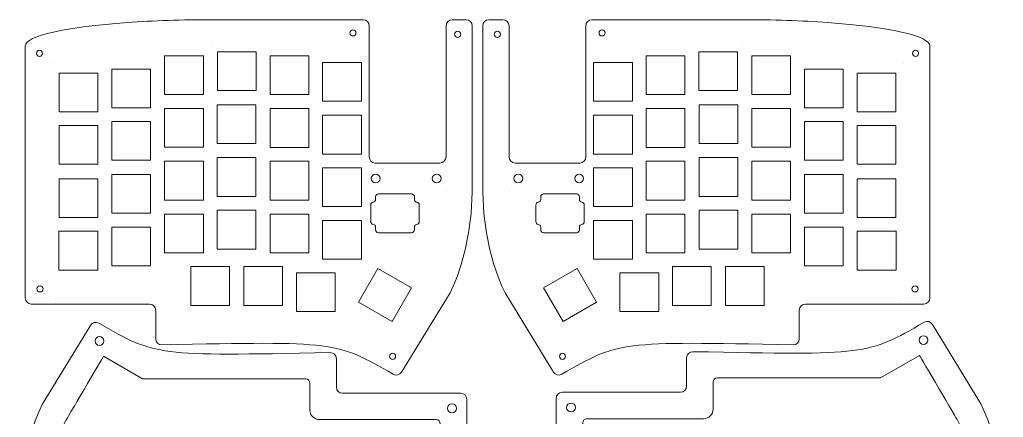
# Model space of a CAD drawing. Header units: millimetres. Extents: x 161 to 516, y 0 to 382.
# Drawn here: x 161 to 516.3, y 238 to 381.6 of the extents above; entities that cross this region are included whole.
import ezdxf

# ---------------------------------------------------------------- set-up
doc = ezdxf.new("R2010")
doc.units = ezdxf.units.MM
doc.header["$MEASUREMENT"] = 0
doc.layers.add('Middle', color=7, linetype='Continuous')
doc.layers.add('Top', color=7, linetype='Continuous')

# ---------------------------------------------------------------- blocks, each defined once
blk = doc.blocks.new('block 2')
at = {"layer": 'Top', "color": 5, "lineweight": 5}
blk.add_lwpolyline([(337.77, 319.62), (337.77, 319.62)], dxfattribs=at)
blk = doc.blocks.new('block 3')
at = {"layer": 'Top', "color": 5, "lineweight": 5}
blk.add_open_spline([(442.65, 266.35), (442.65, 265.14), (441.67, 264.15), (440.46, 264.15), (377.45, 265.43), (377.45, 265.43), (356.84, 253.52), (355.78, 252.92), (354.44, 253.28), (353.83, 254.33), (353.83, 254.33), (336.32, 282.92), (336.32, 282.92), (336.32, 282.92), (335.18, 285.33), (335.18, 285.33), (335.18, 285.33), (333.8, 288.74), (333.8, 288.74), (333.8, 288.74), (332.31, 293.12), (332.31, 293.12), (332.31, 293.12), (330.86, 298.41), (330.86, 298.41), (330.86, 298.41), (329.59, 304.56), (329.59, 304.56), (329.59, 304.56), (328.66, 311.53), (328.66, 311.53), (328.66, 311.53), (328.27, 319.27), (328.27, 319.27), (328.27, 319.27), (328.27, 379.38), (328.27, 379.38), (328.27, 380.59), (329.26, 381.58), (330.48, 381.58), (330.48, 381.58), (335.57, 381.58), (335.57, 381.58), (336.79, 381.58), (337.77, 380.59), (337.77, 379.38), (337.77, 379.38), (337.77, 332.02), (337.77, 332.02), (337.77, 330.8), (338.76, 329.82), (339.98, 329.77), (339.98, 329.77), (363.32, 329.82), (363.32, 329.82), (364.54, 329.82), (365.52, 330.81), (365.52, 332.02), (365.52, 332.02), (365.52, 379.38), (365.52, 379.38), (365.52, 380.6), (366.5, 381.58), (367.72, 381.58), (367.72, 381.58), (422.09, 381.58), (422.09, 381.58), (433.18, 381.58), (443.64, 381.21), (452.87, 380.55), (474.8, 378.97), (489.8, 375.77), (489.8, 372.08), (489.8, 372.08), (489.8, 281.08), (489.8, 281.08), (489.8, 279.86), (488.81, 278.88), (487.6, 278.88), (487.6, 278.88), (444.86, 278.88), (444.86, 278.88), (443.64, 278.88), (442.65, 277.89), (442.65, 276.68), (442.65, 276.68), (442.65, 266.35), (442.65, 266.35)], degree=3, knots=[0, 0, 0, 0, 1, 1, 1, 2, 2, 2, 3, 3, 3, 4, 4, 4, 5, 5, 5, 6, 6, 6, 7, 7, 7, 8, 8, 8, 9, 9, 9, 10, 10, 10, 11, 11, 11, 12, 12, 12, 13, 13, 13, 14, 14, 14, 15, 15, 15, 16, 16, 16, 17, 17, 17, 18, 18, 18, 19, 19, 19, 20, 20, 20, 21, 21, 21, 22, 22, 22, 23, 23, 23, 24, 24, 24, 25, 25, 25, 26, 26, 26, 27, 27, 27, 28, 28, 28, 29, 29, 29, 29], dxfattribs=at)
blk = doc.blocks.new('block 4')
at = {"layer": 'Top', "color": 5, "lineweight": 5}
blk.add_lwpolyline([(422.09, 372.08), (422.09, 372.08)], dxfattribs=at)
blk = doc.blocks.new('block 5')
at = {"layer": 'Top', "color": 5, "lineweight": 5}
blk.add_lwpolyline([(480.3, 365.73), (480.3, 365.73)], dxfattribs=at)
blk = doc.blocks.new('block 6')
at = {"layer": 'Top', "color": 5, "lineweight": 5}
blk.add_lwpolyline([(478.86, 281.04), (478.86, 281.04)], dxfattribs=at)
blk = doc.blocks.new('block 7')
at = {"layer": 'Top', "color": 5, "lineweight": 5}
blk.add_lwpolyline([(337.77, 379.03), (337.77, 379.03)], dxfattribs=at)
blk = doc.blocks.new('block 8')
at = {"layer": 'Top', "color": 5, "lineweight": 5}
blk.add_lwpolyline([(422.09, 372.08), (422.09, 372.08)], dxfattribs=at)
blk = doc.blocks.new('block 9')
at = {"layer": 'Top', "color": 5, "lineweight": 5}
blk.add_lwpolyline([(444.54, 363.76), (458.54, 363.76), (458.54, 349.76), (444.54, 349.76), (444.54, 363.76)], dxfattribs=at)
blk = doc.blocks.new('block 10')
at = {"layer": 'Top', "color": 5, "lineweight": 5}
blk.add_lwpolyline([(444.54, 306.67), (458.54, 306.67), (458.54, 292.66), (444.54, 292.66), (444.54, 306.67)], dxfattribs=at)
blk = doc.blocks.new('block 11')
at = {"layer": 'Top', "color": 5, "lineweight": 5}
blk.add_lwpolyline([(444.52, 325.66), (458.53, 325.66), (458.53, 311.66), (444.52, 311.66), (444.52, 325.66)], dxfattribs=at)
blk = doc.blocks.new('block 12')
at = {"layer": 'Top', "color": 5, "lineweight": 5}
blk.add_lwpolyline([(444.54, 344.86), (458.54, 344.86), (458.54, 330.86), (444.54, 330.86), (444.54, 344.86)], dxfattribs=at)
blk = doc.blocks.new('block 13')
at = {"layer": 'Top', "color": 5, "lineweight": 5}
blk.add_lwpolyline([(425.44, 311.36), (439.44, 311.36), (439.44, 297.36), (425.44, 297.36), (425.44, 311.36)], dxfattribs=at)
blk = doc.blocks.new('block 14')
at = {"layer": 'Top', "color": 5, "lineweight": 5}
blk.add_lwpolyline([(425.44, 330.46), (439.44, 330.46), (439.44, 316.46), (425.44, 316.46), (425.44, 330.46)], dxfattribs=at)
blk = doc.blocks.new('block 15')
at = {"layer": 'Top', "color": 5, "lineweight": 5}
blk.add_lwpolyline([(425.44, 349.56), (439.44, 349.56), (439.44, 335.56), (425.44, 335.56), (425.44, 349.56)], dxfattribs=at)
blk = doc.blocks.new('block 16')
at = {"layer": 'Top', "color": 5, "lineweight": 5}
blk.add_lwpolyline([(425.44, 368.56), (439.44, 368.56), (439.44, 354.56), (425.44, 354.56), (425.44, 368.56)], dxfattribs=at)
blk = doc.blocks.new('block 17')
at = {"layer": 'Top', "color": 5, "lineweight": 5}
blk.add_lwpolyline([(406.37, 369.95), (420.37, 369.95), (420.37, 355.95), (406.37, 355.95), (406.37, 369.95)], dxfattribs=at)
blk = doc.blocks.new('block 18')
at = {"layer": 'Top', "color": 5, "lineweight": 5}
blk.add_lwpolyline([(406.44, 350.86), (420.44, 350.86), (420.44, 336.86), (406.44, 336.86), (406.44, 350.86)], dxfattribs=at)
blk = doc.blocks.new('block 19')
at = {"layer": 'Top', "color": 5, "lineweight": 5}
blk.add_lwpolyline([(406.44, 331.77), (420.44, 331.77), (420.44, 317.76), (406.44, 317.76), (406.44, 331.77)], dxfattribs=at)
blk = doc.blocks.new('block 20')
at = {"layer": 'Top', "color": 5, "lineweight": 5}
blk.add_lwpolyline([(406.44, 312.76), (420.44, 312.76), (420.44, 298.76), (406.44, 298.76), (406.44, 312.76)], dxfattribs=at)
blk = doc.blocks.new('block 21')
at = {"layer": 'Top', "color": 5, "lineweight": 5}
blk.add_lwpolyline([(396.84, 292.41), (410.84, 292.41), (410.84, 278.41), (396.84, 278.41), (396.84, 292.41)], dxfattribs=at)
blk = doc.blocks.new('block 22')
at = {"layer": 'Top', "color": 5, "lineweight": 5}
blk.add_lwpolyline([(377.84, 290.16), (391.84, 290.16), (391.84, 276.16), (377.84, 276.16), (377.84, 290.16)], dxfattribs=at)
blk = doc.blocks.new('block 23')
at = {"layer": 'Top', "color": 5, "lineweight": 5}
blk.add_lwpolyline([(387.34, 311.36), (401.34, 311.36), (401.34, 297.36), (387.34, 297.36), (387.34, 311.36)], dxfattribs=at)
blk = doc.blocks.new('block 24')
at = {"layer": 'Top', "color": 5, "lineweight": 5}
blk.add_lwpolyline([(387.34, 330.46), (401.34, 330.46), (401.34, 316.46), (387.34, 316.46), (387.34, 330.46)], dxfattribs=at)
blk = doc.blocks.new('block 25')
at = {"layer": 'Top', "color": 5, "lineweight": 5}
blk.add_lwpolyline([(387.34, 349.46), (401.34, 349.46), (401.34, 335.46), (387.34, 335.46), (387.34, 349.46)], dxfattribs=at)
blk = doc.blocks.new('block 26')
at = {"layer": 'Top', "color": 5, "lineweight": 5}
blk.add_lwpolyline([(387.34, 368.56), (401.34, 368.56), (401.34, 354.56), (387.34, 354.56), (387.34, 368.56)], dxfattribs=at)
blk = doc.blocks.new('block 27')
at = {"layer": 'Top', "color": 5, "lineweight": 5}
blk.add_lwpolyline([(368.34, 366.16), (382.34, 366.16), (382.34, 352.16), (368.34, 352.16), (368.34, 366.16)], dxfattribs=at)
blk = doc.blocks.new('block 28')
at = {"layer": 'Top', "color": 5, "lineweight": 5}
blk.add_lwpolyline([(368.34, 347.06), (382.34, 347.06), (382.34, 333.06), (368.34, 333.06), (368.34, 347.06)], dxfattribs=at)
blk = doc.blocks.new('block 29')
at = {"layer": 'Top', "color": 5, "lineweight": 5}
blk.add_lwpolyline([(368.34, 328.06), (382.34, 328.06), (382.34, 314.06), (368.34, 314.06), (368.34, 328.06)], dxfattribs=at)
blk = doc.blocks.new('block 30')
at = {"layer": 'Top', "color": 5, "lineweight": 5}
blk.add_lwpolyline([(368.34, 309.06), (382.34, 309.06), (382.34, 295.06), (368.34, 295.06), (368.34, 309.06)], dxfattribs=at)
blk = doc.blocks.new('block 31')
at = {"layer": 'Top', "color": 5, "lineweight": 5}
blk.add_lwpolyline([(350.28, 284.73), (362.4, 291.73), (369.4, 279.6), (357.28, 272.6), (350.28, 284.73)], dxfattribs=at)
blk = doc.blocks.new('block 32')
at = {"layer": 'Top', "color": 5, "lineweight": 5}
blk.add_lwpolyline([(415.94, 292.41), (429.94, 292.41)], dxfattribs=at)
blk = doc.blocks.new('block 33')
at = {"layer": 'Top', "color": 5, "lineweight": 5}
blk.add_lwpolyline([(429.94, 292.41), (429.94, 278.41)], dxfattribs=at)
blk = doc.blocks.new('block 34')
at = {"layer": 'Top', "color": 5, "lineweight": 5}
blk.add_lwpolyline([(429.94, 278.41), (415.94, 278.41)], dxfattribs=at)
blk = doc.blocks.new('block 35')
at = {"layer": 'Top', "color": 5, "lineweight": 5}
blk.add_lwpolyline([(415.94, 282.84), (415.94, 292.42)], dxfattribs=at)
blk = doc.blocks.new('block 36')
at = {"layer": 'Top', "color": 5, "lineweight": 5}
blk.add_lwpolyline([(415.94, 278.41), (415.94, 282.84)], dxfattribs=at)
blk = doc.blocks.new('block 37')
at = {"layer": 'Top', "color": 5, "lineweight": 5}
blk.add_lwpolyline([(463.54, 362.26), (477.54, 362.26)], dxfattribs=at)
blk = doc.blocks.new('block 38')
at = {"layer": 'Top', "color": 5, "lineweight": 5}
blk.add_lwpolyline([(477.54, 362.26), (477.54, 348.26)], dxfattribs=at)
blk = doc.blocks.new('block 39')
at = {"layer": 'Top', "color": 5, "lineweight": 5}
blk.add_lwpolyline([(477.54, 348.26), (463.54, 348.26)], dxfattribs=at)
blk = doc.blocks.new('block 40')
at = {"layer": 'Top', "color": 5, "lineweight": 5}
blk.add_lwpolyline([(463.54, 348.26), (463.54, 362.26)], dxfattribs=at)
blk = doc.blocks.new('block 41')
at = {"layer": 'Top', "color": 5, "lineweight": 5}
blk.add_lwpolyline([(463.54, 343.36), (477.54, 343.36)], dxfattribs=at)
blk = doc.blocks.new('block 42')
at = {"layer": 'Top', "color": 5, "lineweight": 5}
blk.add_lwpolyline([(477.54, 343.36), (477.54, 329.37)], dxfattribs=at)
blk = doc.blocks.new('block 43')
at = {"layer": 'Top', "color": 5, "lineweight": 5}
blk.add_lwpolyline([(477.54, 329.37), (463.54, 329.37)], dxfattribs=at)
blk = doc.blocks.new('block 44')
at = {"layer": 'Top', "color": 5, "lineweight": 5}
blk.add_lwpolyline([(463.54, 329.37), (463.54, 343.36)], dxfattribs=at)
blk = doc.blocks.new('block 45')
at = {"layer": 'Top', "color": 5, "lineweight": 5}
blk.add_lwpolyline([(463.59, 305.16), (477.59, 305.16), (477.59, 291.16), (463.59, 291.16), (463.59, 305.16)], dxfattribs=at)
blk = doc.blocks.new('block 46')
at = {"layer": 'Top', "color": 5, "lineweight": 5}
blk.add_lwpolyline([(463.54, 324.16), (477.54, 324.16), (477.54, 310.16), (463.54, 310.16), (463.54, 324.16)], dxfattribs=at)
blk = doc.blocks.new('block 47')
at = {"layer": 'Top', "color": 5, "lineweight": 5}
blk.add_open_spline([(334.65, 376.29), (334.65, 375.69), (334.15, 375.19), (333.55, 375.19), (332.94, 375.19), (332.45, 375.68), (332.45, 376.29), (332.45, 376.89), (332.94, 377.39), (333.55, 377.39), (334.15, 377.39), (334.65, 376.89), (334.65, 376.29)], degree=3, knots=[0, 0, 0, 0, 1, 1, 1, 2, 2, 2, 3, 3, 3, 4, 4, 4, 4], dxfattribs=at)
blk = doc.blocks.new('block 48')
at = {"layer": 'Top', "color": 5, "lineweight": 5}
blk.add_open_spline([(370.63, 377.59), (371.06, 378.02), (371.76, 378.02), (372.19, 377.59), (372.62, 377.16), (372.62, 376.46), (372.19, 376.03), (371.76, 375.61), (371.06, 375.61), (370.63, 376.03), (370.2, 376.46), (370.2, 377.16), (370.63, 377.59)], degree=3, knots=[0, 0, 0, 0, 1, 1, 1, 2, 2, 2, 3, 3, 3, 4, 4, 4, 4], dxfattribs=at)
blk = doc.blocks.new('block 49')
at = {"layer": 'Top', "color": 5, "lineweight": 5}
blk.add_open_spline([(484.63, 368.32), (484.03, 368.32), (483.53, 368.81), (483.53, 369.42), (483.53, 370.02), (484.02, 370.52), (484.63, 370.52), (485.23, 370.52), (485.73, 370.03), (485.73, 369.42), (485.73, 368.81), (485.23, 368.32), (484.63, 368.32)], degree=3, knots=[0, 0, 0, 0, 1, 1, 1, 2, 2, 2, 3, 3, 3, 4, 4, 4, 4], dxfattribs=at)
blk = doc.blocks.new('block 50')
at = {"layer": 'Top', "color": 5, "lineweight": 5}
blk.add_open_spline([(357.09, 261.11), (357.7, 261.11), (358.19, 260.62), (358.19, 260.01), (358.19, 259.41), (357.7, 258.91), (357.09, 258.91), (356.49, 258.91), (355.99, 259.41), (355.99, 260.01), (355.99, 260.62), (356.49, 261.11), (357.09, 261.11)], degree=3, knots=[0, 0, 0, 0, 1, 1, 1, 2, 2, 2, 3, 3, 3, 4, 4, 4, 4], dxfattribs=at)
blk = doc.blocks.new('block 51')
at = {"layer": 'Top', "color": 5, "lineweight": 5}
blk.add_open_spline([(485.55, 284.36), (485.55, 283.75), (485.05, 283.26), (484.45, 283.26), (483.84, 283.26), (483.35, 283.75), (483.35, 284.36), (483.35, 284.96), (483.84, 285.46), (484.45, 285.46), (485.05, 285.46), (485.55, 284.96), (485.55, 284.36)], degree=3, knots=[0, 0, 0, 0, 1, 1, 1, 2, 2, 2, 3, 3, 3, 4, 4, 4, 4], dxfattribs=at)
blk = doc.blocks.new('block 52')
at = {"layer": 'Top', "color": 5, "lineweight": 5}
blk.add_lwpolyline([(315.01, 319.62), (315.01, 319.62)], dxfattribs=at)
blk = doc.blocks.new('block 53')
at = {"layer": 'Top', "color": 5, "lineweight": 5}
blk.add_open_spline([(210.13, 266.35), (210.13, 265.14), (211.11, 264.15), (212.32, 264.15), (275.33, 265.43), (275.33, 265.43), (295.94, 253.52), (297, 252.92), (298.34, 253.28), (298.95, 254.33), (298.95, 254.33), (316.46, 282.92), (316.46, 282.92), (316.46, 282.92), (317.6, 285.33), (317.6, 285.33), (317.6, 285.33), (318.98, 288.74), (318.98, 288.74), (318.98, 288.74), (320.48, 293.12), (320.48, 293.12), (320.48, 293.12), (321.93, 298.41), (321.93, 298.41), (321.93, 298.41), (323.19, 304.56), (323.19, 304.56), (323.19, 304.56), (324.12, 311.53), (324.12, 311.53), (324.12, 311.53), (324.51, 319.27), (324.51, 319.27), (324.51, 319.27), (324.51, 379.38), (324.51, 379.38), (324.51, 380.59), (323.52, 381.58), (322.31, 381.58), (322.31, 381.58), (317.21, 381.58), (317.21, 381.58), (315.99, 381.58), (315.01, 380.59), (315.01, 379.38), (315.01, 379.38), (315.01, 332.02), (315.01, 332.02), (315.01, 330.8), (314.02, 329.82), (312.8, 329.77), (312.8, 329.77), (289.46, 329.82), (289.46, 329.82), (288.25, 329.82), (287.26, 330.81), (287.26, 332.02), (287.26, 332.02), (287.26, 379.38), (287.26, 379.38), (287.26, 380.6), (286.28, 381.58), (285.06, 381.58), (285.06, 381.58), (230.69, 381.58), (230.69, 381.58), (219.61, 381.58), (209.15, 381.21), (199.91, 380.55), (177.99, 378.97), (162.99, 375.77), (162.99, 372.08), (162.99, 372.08), (162.99, 281.08), (162.99, 281.08), (162.99, 279.86), (163.97, 278.88), (165.19, 278.88), (165.19, 278.88), (207.93, 278.88), (207.93, 278.88), (209.14, 278.88), (210.13, 277.89), (210.13, 276.68), (210.13, 276.68), (210.13, 266.35), (210.13, 266.35)], degree=3, knots=[0, 0, 0, 0, 1, 1, 1, 2, 2, 2, 3, 3, 3, 4, 4, 4, 5, 5, 5, 6, 6, 6, 7, 7, 7, 8, 8, 8, 9, 9, 9, 10, 10, 10, 11, 11, 11, 12, 12, 12, 13, 13, 13, 14, 14, 14, 15, 15, 15, 16, 16, 16, 17, 17, 17, 18, 18, 18, 19, 19, 19, 20, 20, 20, 21, 21, 21, 22, 22, 22, 23, 23, 23, 24, 24, 24, 25, 25, 25, 26, 26, 26, 27, 27, 27, 28, 28, 28, 29, 29, 29, 29], dxfattribs=at)
blk = doc.blocks.new('block 54')
at = {"layer": 'Top', "color": 5, "lineweight": 5}
blk.add_lwpolyline([(230.69, 372.08), (230.69, 372.08)], dxfattribs=at)
blk = doc.blocks.new('block 55')
at = {"layer": 'Top', "color": 5, "lineweight": 5}
blk.add_lwpolyline([(172.49, 365.73), (172.49, 365.73)], dxfattribs=at)
blk = doc.blocks.new('block 56')
at = {"layer": 'Top', "color": 5, "lineweight": 5}
blk.add_lwpolyline([(173.92, 281.04), (173.92, 281.04)], dxfattribs=at)
blk = doc.blocks.new('block 57')
at = {"layer": 'Top', "color": 5, "lineweight": 5}
blk.add_lwpolyline([(315.01, 379.03), (315.01, 379.03)], dxfattribs=at)
blk = doc.blocks.new('block 58')
at = {"layer": 'Top', "color": 5, "lineweight": 5}
blk.add_lwpolyline([(230.69, 372.08), (230.69, 372.08)], dxfattribs=at)
blk = doc.blocks.new('block 59')
at = {"layer": 'Top', "color": 5, "lineweight": 5}
blk.add_lwpolyline([(208.24, 363.76), (194.24, 363.76), (194.24, 349.76), (208.24, 349.76), (208.24, 363.76)], dxfattribs=at)
blk = doc.blocks.new('block 60')
at = {"layer": 'Top', "color": 5, "lineweight": 5}
blk.add_lwpolyline([(208.24, 306.67), (194.24, 306.67), (194.24, 292.66), (208.24, 292.66), (208.24, 306.67)], dxfattribs=at)
blk = doc.blocks.new('block 61')
at = {"layer": 'Top', "color": 5, "lineweight": 5}
blk.add_lwpolyline([(208.26, 325.66), (194.26, 325.66), (194.26, 311.66), (208.26, 311.66), (208.26, 325.66)], dxfattribs=at)
blk = doc.blocks.new('block 62')
at = {"layer": 'Top', "color": 5, "lineweight": 5}
blk.add_lwpolyline([(208.24, 344.86), (194.24, 344.86), (194.24, 330.86), (208.24, 330.86), (208.24, 344.86)], dxfattribs=at)
blk = doc.blocks.new('block 63')
at = {"layer": 'Top', "color": 5, "lineweight": 5}
blk.add_lwpolyline([(227.35, 311.36), (213.34, 311.36), (213.34, 297.36), (227.35, 297.36), (227.35, 311.36)], dxfattribs=at)
blk = doc.blocks.new('block 64')
at = {"layer": 'Top', "color": 5, "lineweight": 5}
blk.add_lwpolyline([(227.34, 330.46), (213.34, 330.46), (213.34, 316.46), (227.34, 316.46), (227.34, 330.46)], dxfattribs=at)
blk = doc.blocks.new('block 65')
at = {"layer": 'Top', "color": 5, "lineweight": 5}
blk.add_lwpolyline([(227.35, 349.56), (213.34, 349.56), (213.34, 335.56), (227.35, 335.56), (227.35, 349.56)], dxfattribs=at)
blk = doc.blocks.new('block 66')
at = {"layer": 'Top', "color": 5, "lineweight": 5}
blk.add_lwpolyline([(227.34, 368.56), (213.34, 368.56), (213.34, 354.56), (227.34, 354.56), (227.34, 368.56)], dxfattribs=at)
blk = doc.blocks.new('block 67')
at = {"layer": 'Top', "color": 5, "lineweight": 5}
blk.add_lwpolyline([(246.41, 369.95), (232.41, 369.95), (232.41, 355.95), (246.41, 355.95), (246.41, 369.95)], dxfattribs=at)
blk = doc.blocks.new('block 68')
at = {"layer": 'Top', "color": 5, "lineweight": 5}
blk.add_lwpolyline([(246.34, 350.86), (232.34, 350.86), (232.34, 336.86), (246.34, 336.86), (246.34, 350.86)], dxfattribs=at)
blk = doc.blocks.new('block 69')
at = {"layer": 'Top', "color": 5, "lineweight": 5}
blk.add_lwpolyline([(246.34, 331.77), (232.34, 331.77), (232.34, 317.76), (246.34, 317.76), (246.34, 331.77)], dxfattribs=at)
blk = doc.blocks.new('block 70')
at = {"layer": 'Top', "color": 5, "lineweight": 5}
blk.add_lwpolyline([(246.34, 312.76), (232.34, 312.76), (232.34, 298.76), (246.34, 298.76), (246.34, 312.76)], dxfattribs=at)
blk = doc.blocks.new('block 71')
at = {"layer": 'Top', "color": 5, "lineweight": 5}
blk.add_lwpolyline([(255.95, 292.41), (241.94, 292.41), (241.94, 278.41), (255.95, 278.41), (255.95, 292.41)], dxfattribs=at)
blk = doc.blocks.new('block 72')
at = {"layer": 'Top', "color": 5, "lineweight": 5}
blk.add_lwpolyline([(274.95, 290.16), (260.94, 290.16), (260.94, 276.16), (274.95, 276.16), (274.95, 290.16)], dxfattribs=at)
blk = doc.blocks.new('block 73')
at = {"layer": 'Top', "color": 5, "lineweight": 5}
blk.add_lwpolyline([(265.44, 311.36), (251.44, 311.36), (251.44, 297.36), (265.44, 297.36), (265.44, 311.36)], dxfattribs=at)
blk = doc.blocks.new('block 74')
at = {"layer": 'Top', "color": 5, "lineweight": 5}
blk.add_lwpolyline([(265.44, 330.46), (251.44, 330.46), (251.44, 316.46), (265.44, 316.46), (265.44, 330.46)], dxfattribs=at)
blk = doc.blocks.new('block 75')
at = {"layer": 'Top', "color": 5, "lineweight": 5}
blk.add_lwpolyline([(265.45, 349.46), (251.44, 349.46), (251.44, 335.46), (265.45, 335.46), (265.45, 349.46)], dxfattribs=at)
blk = doc.blocks.new('block 76')
at = {"layer": 'Top', "color": 5, "lineweight": 5}
blk.add_lwpolyline([(265.45, 368.56), (251.44, 368.56), (251.44, 354.56), (265.45, 354.56), (265.45, 368.56)], dxfattribs=at)
blk = doc.blocks.new('block 77')
at = {"layer": 'Top', "color": 5, "lineweight": 5}
blk.add_lwpolyline([(284.44, 366.16), (270.44, 366.16), (270.44, 352.16), (284.44, 352.16), (284.44, 366.16)], dxfattribs=at)
blk = doc.blocks.new('block 78')
at = {"layer": 'Top', "color": 5, "lineweight": 5}
blk.add_lwpolyline([(284.44, 347.06), (270.44, 347.06), (270.44, 333.06), (284.44, 333.06), (284.44, 347.06)], dxfattribs=at)
blk = doc.blocks.new('block 79')
at = {"layer": 'Top', "color": 5, "lineweight": 5}
blk.add_lwpolyline([(284.44, 328.06), (270.44, 328.06), (270.44, 314.06), (284.44, 314.06), (284.44, 328.06)], dxfattribs=at)
blk = doc.blocks.new('block 80')
at = {"layer": 'Top', "color": 5, "lineweight": 5}
blk.add_lwpolyline([(284.44, 309.06), (270.44, 309.06), (270.44, 295.06), (284.44, 295.06), (284.44, 309.06)], dxfattribs=at)
blk = doc.blocks.new('block 81')
at = {"layer": 'Top', "color": 5, "lineweight": 5}
blk.add_lwpolyline([(302.51, 284.73), (290.38, 291.73), (283.38, 279.6), (295.51, 272.6), (302.51, 284.73)], dxfattribs=at)
blk = doc.blocks.new('block 82')
at = {"layer": 'Top', "color": 5, "lineweight": 5}
blk.add_lwpolyline([(236.84, 292.41), (222.84, 292.41)], dxfattribs=at)
blk = doc.blocks.new('block 83')
at = {"layer": 'Top', "color": 5, "lineweight": 5}
blk.add_lwpolyline([(222.84, 292.41), (222.84, 278.41)], dxfattribs=at)
blk = doc.blocks.new('block 84')
at = {"layer": 'Top', "color": 5, "lineweight": 5}
blk.add_lwpolyline([(222.84, 278.41), (236.84, 278.41)], dxfattribs=at)
blk = doc.blocks.new('block 85')
at = {"layer": 'Top', "color": 5, "lineweight": 5}
blk.add_lwpolyline([(236.84, 282.84), (236.84, 292.42)], dxfattribs=at)
blk = doc.blocks.new('block 86')
at = {"layer": 'Top', "color": 5, "lineweight": 5}
blk.add_lwpolyline([(236.84, 278.41), (236.84, 282.84)], dxfattribs=at)
blk = doc.blocks.new('block 87')
at = {"layer": 'Top', "color": 5, "lineweight": 5}
blk.add_lwpolyline([(189.25, 362.26), (175.24, 362.26)], dxfattribs=at)
blk = doc.blocks.new('block 88')
at = {"layer": 'Top', "color": 5, "lineweight": 5}
blk.add_lwpolyline([(175.24, 362.26), (175.24, 348.26)], dxfattribs=at)
blk = doc.blocks.new('block 89')
at = {"layer": 'Top', "color": 5, "lineweight": 5}
blk.add_lwpolyline([(175.24, 348.26), (189.25, 348.26)], dxfattribs=at)
blk = doc.blocks.new('block 90')
at = {"layer": 'Top', "color": 5, "lineweight": 5}
blk.add_lwpolyline([(189.25, 348.26), (189.25, 362.26)], dxfattribs=at)
blk = doc.blocks.new('block 91')
at = {"layer": 'Top', "color": 5, "lineweight": 5}
blk.add_lwpolyline([(189.25, 343.36), (175.24, 343.36)], dxfattribs=at)
blk = doc.blocks.new('block 92')
at = {"layer": 'Top', "color": 5, "lineweight": 5}
blk.add_lwpolyline([(175.24, 343.36), (175.24, 329.37)], dxfattribs=at)
blk = doc.blocks.new('block 93')
at = {"layer": 'Top', "color": 5, "lineweight": 5}
blk.add_lwpolyline([(175.24, 329.37), (189.25, 329.37)], dxfattribs=at)
blk = doc.blocks.new('block 94')
at = {"layer": 'Top', "color": 5, "lineweight": 5}
blk.add_lwpolyline([(189.25, 329.37), (189.25, 343.36)], dxfattribs=at)
blk = doc.blocks.new('block 95')
at = {"layer": 'Top', "color": 5, "lineweight": 5}
blk.add_lwpolyline([(189.19, 305.16), (175.19, 305.16), (175.19, 291.16), (189.19, 291.16), (189.19, 305.16)], dxfattribs=at)
blk = doc.blocks.new('block 96')
at = {"layer": 'Top', "color": 5, "lineweight": 5}
blk.add_lwpolyline([(189.24, 324.16), (175.24, 324.16), (175.24, 310.16), (189.24, 310.16), (189.24, 324.16)], dxfattribs=at)
blk = doc.blocks.new('block 97')
at = {"layer": 'Top', "color": 5, "lineweight": 5}
blk.add_open_spline([(318.13, 376.29), (318.13, 375.69), (318.63, 375.19), (319.23, 375.19), (319.84, 375.19), (320.33, 375.68), (320.33, 376.29), (320.33, 376.89), (319.84, 377.39), (319.23, 377.39), (318.63, 377.39), (318.13, 376.89), (318.13, 376.29)], degree=3, knots=[0, 0, 0, 0, 1, 1, 1, 2, 2, 2, 3, 3, 3, 4, 4, 4, 4], dxfattribs=at)
blk = doc.blocks.new('block 98')
at = {"layer": 'Top', "color": 5, "lineweight": 5}
blk.add_open_spline([(282.15, 377.59), (281.72, 378.02), (281.02, 378.02), (280.59, 377.59), (280.16, 377.16), (280.16, 376.46), (280.59, 376.03), (281.02, 375.61), (281.72, 375.61), (282.15, 376.03), (282.58, 376.46), (282.58, 377.16), (282.15, 377.59)], degree=3, knots=[0, 0, 0, 0, 1, 1, 1, 2, 2, 2, 3, 3, 3, 4, 4, 4, 4], dxfattribs=at)
blk = doc.blocks.new('block 99')
at = {"layer": 'Top', "color": 5, "lineweight": 5}
blk.add_open_spline([(168.15, 368.32), (168.76, 368.32), (169.25, 368.81), (169.25, 369.42), (169.25, 370.02), (168.76, 370.52), (168.15, 370.52), (167.55, 370.52), (167.05, 370.03), (167.05, 369.42), (167.06, 368.81), (167.55, 368.32), (168.15, 368.32)], degree=3, knots=[0, 0, 0, 0, 1, 1, 1, 2, 2, 2, 3, 3, 3, 4, 4, 4, 4], dxfattribs=at)
blk = doc.blocks.new('block 100')
at = {"layer": 'Top', "color": 5, "lineweight": 5}
blk.add_open_spline([(295.69, 261.11), (295.09, 261.11), (294.59, 260.62), (294.59, 260.01), (294.59, 259.41), (295.08, 258.91), (295.69, 258.91), (296.29, 258.91), (296.79, 259.41), (296.79, 260.01), (296.79, 260.62), (296.29, 261.11), (295.69, 261.11)], degree=3, knots=[0, 0, 0, 0, 1, 1, 1, 2, 2, 2, 3, 3, 3, 4, 4, 4, 4], dxfattribs=at)
blk = doc.blocks.new('block 101')
at = {"layer": 'Top', "color": 5, "lineweight": 5}
blk.add_open_spline([(167.24, 284.36), (167.24, 283.75), (167.73, 283.26), (168.34, 283.26), (168.94, 283.26), (169.44, 283.75), (169.44, 284.36), (169.44, 284.96), (168.94, 285.46), (168.34, 285.46), (167.73, 285.46), (167.24, 284.96), (167.24, 284.36)], degree=3, knots=[0, 0, 0, 0, 1, 1, 1, 2, 2, 2, 3, 3, 3, 4, 4, 4, 4], dxfattribs=at)
blk = doc.blocks.new('block 103')
at = {"layer": 'Top', "color": 5, "lineweight": 5}
blk.add_open_spline([(310.06, 324.23), (310.06, 323.36), (310.78, 322.63), (311.66, 322.63), (312.54, 322.63), (313.26, 323.35), (313.26, 324.23), (313.26, 325.11), (312.54, 325.83), (311.66, 325.83), (310.78, 325.83), (310.06, 325.12), (310.06, 324.23)], degree=3, knots=[0, 0, 0, 0, 1, 1, 1, 2, 2, 2, 3, 3, 3, 4, 4, 4, 4], dxfattribs=at)
blk = doc.blocks.new('block 104')
at = {"layer": 'Top', "color": 5, "lineweight": 5}
blk.add_open_spline([(287.99, 324.23), (287.99, 323.36), (288.71, 322.63), (289.59, 322.63), (290.47, 322.63), (291.19, 323.35), (291.19, 324.23), (291.19, 325.11), (290.47, 325.83), (289.59, 325.83), (288.71, 325.83), (287.99, 325.12), (287.99, 324.23)], degree=3, knots=[0, 0, 0, 0, 1, 1, 1, 2, 2, 2, 3, 3, 3, 4, 4, 4, 4], dxfattribs=at)
blk = doc.blocks.new('block 105')
at = {"layer": 'Top', "color": 5, "lineweight": 5}
blk.add_open_spline([(339.52, 324.23), (339.52, 323.36), (340.24, 322.63), (341.12, 322.63), (342, 322.63), (342.72, 323.35), (342.72, 324.23), (342.72, 325.11), (342, 325.83), (341.12, 325.83), (340.24, 325.83), (339.52, 325.12), (339.52, 324.23)], degree=3, knots=[0, 0, 0, 0, 1, 1, 1, 2, 2, 2, 3, 3, 3, 4, 4, 4, 4], dxfattribs=at)
blk = doc.blocks.new('block 106')
at = {"layer": 'Top', "color": 5, "lineweight": 5}
blk.add_open_spline([(361.52, 324.23), (361.52, 323.36), (362.24, 322.63), (363.12, 322.63), (363.99, 322.63), (364.72, 323.35), (364.72, 324.23), (364.72, 325.11), (364, 325.83), (363.12, 325.83), (362.24, 325.83), (361.52, 325.12), (361.52, 324.23)], degree=3, knots=[0, 0, 0, 0, 1, 1, 1, 2, 2, 2, 3, 3, 3, 4, 4, 4, 4], dxfattribs=at)
blk = doc.blocks.new('block 110')
at = {"layer": 'Top', "color": 5, "lineweight": 5}
blk.add_open_spline([(358.57, 241.55), (358.57, 240.67), (359.29, 239.95), (360.17, 239.95), (361.05, 239.95), (361.77, 240.67), (361.77, 241.55), (361.77, 242.43), (361.05, 243.15), (360.17, 243.15), (359.29, 243.15), (358.57, 242.43), (358.57, 241.55)], degree=3, knots=[0, 0, 0, 0, 1, 1, 1, 2, 2, 2, 3, 3, 3, 4, 4, 4, 4], dxfattribs=at)
blk = doc.blocks.new('block 116')
at = {"layer": 'Middle', "color": 5, "lineweight": 5}
blk.add_lwpolyline([(193.32, 260.09), (193.32, 260.09)], dxfattribs=at)
blk = doc.blocks.new('block 121')
at = {"layer": 'Middle', "color": 5, "lineweight": 5}
blk.add_open_spline([(354.81, 174.73), (354.81, 174.73), (354.81, 244.83), (354.81, 244.83), (354.81, 246.06), (355.8, 247.02), (357, 247.02), (357, 247.02), (399.76, 247.02), (399.76, 247.02), (400.99, 247.02), (401.94, 248.01), (401.94, 249.2), (401.94, 249.2), (401.94, 259.51), (401.94, 259.51), (401.94, 260.74), (402.93, 261.69), (404.13, 261.69), (467.14, 260.42), (467.14, 260.42), (487.74, 272.31), (488.8, 272.91), (490.14, 272.56), (490.74, 271.5), (490.74, 271.5), (508.23, 242.89), (508.23, 242.89), (508.23, 242.89), (509.36, 240.49), (509.36, 240.49), (509.36, 240.49), (510.74, 237.07), (510.74, 237.07), (510.74, 237.07), (512.22, 232.69), (512.22, 232.69), (512.22, 232.69), (513.67, 227.4), (513.67, 227.4), (513.67, 227.4), (514.94, 221.26), (514.94, 221.26), (514.94, 221.26), (515.85, 214.31), (515.85, 214.31), (515.85, 214.31), (516.35, 206.62), (516.35, 206.62), (516.35, 206.62), (516.35, 146.51), (516.35, 146.51), (516.35, 145.31), (515.36, 144.32), (514.16, 144.32), (514.16, 144.32), (509.08, 144.32), (509.08, 144.32), (507.85, 144.32), (506.89, 145.31), (506.89, 146.51), (506.89, 146.51), (507, 201.86), (507, 201.86), (507, 201.86), (506.89, 205.32), (506.89, 205.32), (506.89, 205.32), (506.58, 211.81), (506.58, 211.81), (506.58, 211.81), (505.84, 217.67), (505.84, 217.67), (505.84, 217.67), (504.81, 222.82), (504.81, 222.82), (504.81, 222.82), (503.65, 227.26), (503.65, 227.26), (503.65, 227.26), (502.45, 230.93), (502.45, 230.93), (502.45, 230.93), (501.32, 233.79), (501.32, 233.79), (501.32, 233.79), (500.4, 235.8), (500.4, 235.8), (500.4, 235.8), (499.8, 236.93), (499.8, 236.93), (499.8, 236.93), (486.47, 259.61), (486.04, 260.35), (486.04, 260.35), (471.93, 252.2), (471.93, 252.2), (471.93, 252.2), (412.98, 252.2), (412.98, 252.2), (412.14, 252.2), (411.5, 251.53), (411.5, 250.72), (411.5, 250.72), (411.5, 240.98), (411.5, 240.98), (411.5, 239.04), (409.95, 237.49), (408.01, 237.49), (408.01, 237.49), (365.89, 237.49), (365.89, 237.49), (365.04, 237.49), (364.41, 236.82), (364.41, 236.01), (364.41, 236.01), (364.41, 160.16), (364.41, 160.16), (364.41, 156.64), (390.44, 153.81), (422.62, 153.81), (422.62, 153.81), (479.09, 153.81), (479.09, 153.81), (479.09, 153.81), (479.09, 146.51), (479.09, 146.51), (479.09, 145.28), (478.11, 144.32), (476.91, 144.32), (476.91, 144.32), (422.54, 144.32), (422.54, 144.32), (411.47, 144.32), (400.99, 144.71), (391.78, 145.35), (369.84, 146.93), (354.85, 150.11), (354.85, 153.81), (354.81, 153.81), (354.81, 162.63), (354.81, 174.73)], degree=3, knots=[0, 0, 0, 0, 1, 1, 1, 2, 2, 2, 3, 3, 3, 4, 4, 4, 5, 5, 5, 6, 6, 6, 7, 7, 7, 8, 8, 8, 9, 9, 9, 10, 10, 10, 11, 11, 11, 12, 12, 12, 13, 13, 13, 14, 14, 14, 15, 15, 15, 16, 16, 16, 17, 17, 17, 18, 18, 18, 19, 19, 19, 20, 20, 20, 21, 21, 21, 22, 22, 22, 23, 23, 23, 24, 24, 24, 25, 25, 25, 26, 26, 26, 27, 27, 27, 28, 28, 28, 29, 29, 29, 30, 30, 30, 31, 31, 31, 32, 32, 32, 33, 33, 33, 34, 34, 34, 35, 35, 35, 36, 36, 36, 37, 37, 37, 38, 38, 38, 39, 39, 39, 40, 40, 40, 41, 41, 41, 42, 42, 42, 43, 43, 43, 44, 44, 44, 45, 45, 45, 46, 46, 46, 47, 47, 47, 47], dxfattribs=at)
blk = doc.blocks.new('block 122')
at = {"layer": 'Middle', "color": 5, "lineweight": 5}
blk.add_lwpolyline([(484.01, 260.42), (484.01, 260.42)], dxfattribs=at)
blk = doc.blocks.new('block 124')
at = {"layer": 'Middle', "color": 5, "lineweight": 5}
blk.add_open_spline([(188.22, 265.54), (188.22, 264.67), (188.94, 263.94), (189.82, 263.94), (190.7, 263.94), (191.42, 264.66), (191.42, 265.54), (191.42, 266.42), (190.71, 267.14), (189.82, 267.14), (188.94, 267.14), (188.22, 266.43), (188.22, 265.54)], degree=3, knots=[0, 0, 0, 0, 1, 1, 1, 2, 2, 2, 3, 3, 3, 4, 4, 4, 4], dxfattribs=at)
blk = doc.blocks.new('block 125')
at = {"layer": 'Middle', "color": 5, "lineweight": 5}
blk.add_open_spline([(315.56, 241.22), (315.56, 240.34), (316.28, 239.62), (317.16, 239.62), (318.04, 239.62), (318.76, 240.34), (318.76, 241.22), (318.76, 242.1), (318.04, 242.82), (317.16, 242.82), (316.28, 242.82), (315.56, 242.1), (315.56, 241.22)], degree=3, knots=[0, 0, 0, 0, 1, 1, 1, 2, 2, 2, 3, 3, 3, 4, 4, 4, 4], dxfattribs=at)
blk = doc.blocks.new('block 126')
at = {"layer": 'Middle', "color": 5, "lineweight": 5}
blk.add_open_spline([(322.52, 174.4), (322.52, 174.4), (322.52, 244.5), (322.52, 244.5), (322.52, 245.74), (321.53, 246.69), (320.33, 246.69), (320.33, 246.69), (277.58, 246.69), (277.58, 246.69), (276.34, 246.69), (275.39, 247.68), (275.39, 248.87), (275.39, 248.87), (275.39, 259.18), (275.39, 259.18), (275.39, 260.41), (274.4, 261.36), (273.2, 261.36), (210.2, 260.09), (210.2, 260.09), (189.6, 271.98), (188.54, 272.58), (187.2, 272.23), (186.6, 271.17), (186.6, 271.17), (169.1, 242.56), (169.1, 242.56), (169.1, 242.56), (167.97, 240.16), (167.97, 240.16), (167.97, 240.16), (166.59, 236.74), (166.59, 236.74), (166.59, 236.74), (165.11, 232.36), (165.11, 232.36), (165.11, 232.36), (163.67, 227.07), (163.67, 227.07), (163.67, 227.07), (162.4, 220.93), (162.4, 220.93), (162.4, 220.93), (161.48, 213.99), (161.48, 213.99), (161.48, 213.99), (160.99, 206.29), (160.99, 206.29), (160.99, 206.29), (160.99, 146.18), (160.99, 146.18), (160.99, 144.98), (161.97, 143.99), (163.17, 143.99), (163.17, 143.99), (168.25, 143.99), (168.25, 143.99), (169.49, 143.99), (170.44, 144.98), (170.44, 146.18), (170.44, 146.18), (170.33, 201.53), (170.33, 201.53), (170.33, 201.53), (170.44, 204.99), (170.44, 204.99), (170.44, 204.99), (170.76, 211.48), (170.76, 211.48), (170.76, 211.48), (171.5, 217.34), (171.5, 217.34), (171.5, 217.34), (172.52, 222.49), (172.52, 222.49), (172.52, 222.49), (173.69, 226.93), (173.69, 226.93), (173.69, 226.93), (174.88, 230.6), (174.88, 230.6), (174.88, 230.6), (176.01, 233.46), (176.01, 233.46), (176.01, 233.46), (176.93, 235.47), (176.93, 235.47), (176.93, 235.47), (177.53, 236.6), (177.53, 236.6), (177.53, 236.6), (190.87, 259.28), (191.29, 260.02), (191.29, 260.02), (205.4, 251.87), (205.4, 251.87), (205.4, 251.87), (264.35, 251.87), (264.35, 251.87), (265.2, 251.87), (265.83, 251.2), (265.83, 250.39), (265.83, 250.39), (265.83, 240.66), (265.83, 240.66), (265.83, 238.71), (267.38, 237.16), (269.32, 237.16), (269.32, 237.16), (311.44, 237.16), (311.44, 237.16), (312.29, 237.16), (312.93, 236.49), (312.93, 235.68), (312.93, 235.68), (312.93, 159.83), (312.93, 159.83), (312.93, 156.31), (286.89, 153.48), (254.72, 153.48), (254.72, 153.48), (198.24, 153.48), (198.24, 153.48), (198.24, 153.48), (198.24, 146.18), (198.24, 146.18), (198.24, 144.95), (199.23, 143.99), (200.43, 143.99), (200.43, 143.99), (254.79, 143.99), (254.79, 143.99), (265.87, 143.99), (276.34, 144.38), (285.55, 145.02), (307.49, 146.6), (322.49, 149.78), (322.49, 153.48), (322.52, 153.48), (322.52, 162.3), (322.52, 174.4)], degree=3, knots=[0, 0, 0, 0, 1, 1, 1, 2, 2, 2, 3, 3, 3, 4, 4, 4, 5, 5, 5, 6, 6, 6, 7, 7, 7, 8, 8, 8, 9, 9, 9, 10, 10, 10, 11, 11, 11, 12, 12, 12, 13, 13, 13, 14, 14, 14, 15, 15, 15, 16, 16, 16, 17, 17, 17, 18, 18, 18, 19, 19, 19, 20, 20, 20, 21, 21, 21, 22, 22, 22, 23, 23, 23, 24, 24, 24, 25, 25, 25, 26, 26, 26, 27, 27, 27, 28, 28, 28, 29, 29, 29, 30, 30, 30, 31, 31, 31, 32, 32, 32, 33, 33, 33, 34, 34, 34, 35, 35, 35, 36, 36, 36, 37, 37, 37, 38, 38, 38, 39, 39, 39, 40, 40, 40, 41, 41, 41, 42, 42, 42, 43, 43, 43, 44, 44, 44, 45, 45, 45, 46, 46, 46, 47, 47, 47, 47], dxfattribs=at)
blk = doc.blocks.new('block 136')
at = {"layer": 'Middle', "color": 5, "lineweight": 5}
blk.add_open_spline([(485.91, 265.87), (485.91, 265), (486.63, 264.27), (487.51, 264.27), (488.39, 264.27), (489.11, 264.99), (489.11, 265.87), (489.11, 266.75), (488.39, 267.47), (487.51, 267.47), (486.63, 267.47), (485.91, 266.75), (485.91, 265.87)], degree=3, knots=[0, 0, 0, 0, 1, 1, 1, 2, 2, 2, 3, 3, 3, 4, 4, 4, 4], dxfattribs=at)
blk = doc.blocks.new('block 138')
at = {"layer": 'Middle', "color": 5, "lineweight": 5}
blk.add_lwpolyline([(350.22, 318.66), (362.22, 318.66)], dxfattribs=at)
blk = doc.blocks.new('block 139')
at = {"layer": 'Middle', "color": 5, "lineweight": 5}
blk.add_open_spline([(363.22, 317.66), (363.22, 318.21), (362.77, 318.66), (362.22, 318.66)], degree=3, dxfattribs=at)
blk = doc.blocks.new('block 140')
at = {"layer": 'Middle', "color": 5, "lineweight": 5}
blk.add_lwpolyline([(363.22, 306.66), (363.22, 305.66)], dxfattribs=at)
blk = doc.blocks.new('block 141')
at = {"layer": 'Middle', "color": 5, "lineweight": 5}
blk.add_open_spline([(362.22, 304.66), (362.77, 304.66), (363.22, 305.11), (363.22, 305.66)], degree=3, dxfattribs=at)
blk = doc.blocks.new('block 142')
at = {"layer": 'Middle', "color": 5, "lineweight": 5}
blk.add_lwpolyline([(362.22, 304.66), (350.22, 304.66)], dxfattribs=at)
blk = doc.blocks.new('block 143')
at = {"layer": 'Middle', "color": 5, "lineweight": 5}
blk.add_open_spline([(349.22, 305.66), (349.22, 305.11), (349.66, 304.66), (350.22, 304.66)], degree=3, dxfattribs=at)
blk = doc.blocks.new('block 144')
at = {"layer": 'Middle', "color": 5, "lineweight": 5}
blk.add_lwpolyline([(349.22, 305.66), (349.22, 306.66)], dxfattribs=at)
blk = doc.blocks.new('block 145')
at = {"layer": 'Middle', "color": 5, "lineweight": 5}
blk.add_open_spline([(350.22, 318.66), (349.66, 318.66), (349.22, 318.21), (349.22, 317.66)], degree=3, dxfattribs=at)
blk = doc.blocks.new('block 146')
at = {"layer": 'Middle', "color": 5, "lineweight": 5}
blk.add_lwpolyline([(364.97, 314.68), (364.97, 308.64)], dxfattribs=at)
blk = doc.blocks.new('block 147')
at = {"layer": 'Middle', "color": 5, "lineweight": 5}
blk.add_lwpolyline([(347.47, 308.64), (347.47, 314.66)], dxfattribs=at)
blk = doc.blocks.new('block 148')
at = {"layer": 'Middle', "color": 5, "lineweight": 5}
blk.add_open_spline([(364.09, 307.65), (363.59, 307.59), (363.22, 307.16), (363.22, 306.66)], degree=3, dxfattribs=at)
blk = doc.blocks.new('block 149')
at = {"layer": 'Middle', "color": 5, "lineweight": 5}
blk.add_open_spline([(349.22, 306.66), (349.22, 307.16), (348.84, 307.59), (348.34, 307.65)], degree=3, dxfattribs=at)
blk = doc.blocks.new('block 150')
at = {"layer": 'Middle', "color": 5, "lineweight": 5}
blk.add_open_spline([(347.47, 308.64), (347.47, 308.14), (347.84, 307.72), (348.34, 307.65)], degree=3, dxfattribs=at)
blk = doc.blocks.new('block 151')
at = {"layer": 'Middle', "color": 5, "lineweight": 5}
blk.add_open_spline([(348.34, 315.65), (347.84, 315.59), (347.47, 315.16), (347.47, 314.66)], degree=3, dxfattribs=at)
blk = doc.blocks.new('block 152')
at = {"layer": 'Middle', "color": 5, "lineweight": 5}
blk.add_open_spline([(348.34, 315.65), (348.84, 315.72), (349.22, 316.14), (349.22, 316.64)], degree=3, dxfattribs=at)
blk = doc.blocks.new('block 153')
at = {"layer": 'Middle', "color": 5, "lineweight": 5}
blk.add_lwpolyline([(349.22, 316.64), (349.22, 317.66)], dxfattribs=at)
blk = doc.blocks.new('block 154')
at = {"layer": 'Middle', "color": 5, "lineweight": 5}
blk.add_lwpolyline([(363.22, 317.66), (363.22, 316.66)], dxfattribs=at)
blk = doc.blocks.new('block 155')
at = {"layer": 'Middle', "color": 5, "lineweight": 5}
blk.add_open_spline([(363.22, 316.66), (363.22, 316.16), (363.59, 315.73), (364.09, 315.67)], degree=3, dxfattribs=at)
blk = doc.blocks.new('block 156')
at = {"layer": 'Middle', "color": 5, "lineweight": 5}
blk.add_open_spline([(364.97, 314.68), (364.97, 315.18), (364.59, 315.61), (364.09, 315.67)], degree=3, dxfattribs=at)
blk = doc.blocks.new('block 157')
at = {"layer": 'Middle', "color": 5, "lineweight": 5}
blk.add_open_spline([(364.09, 307.65), (364.59, 307.72), (364.97, 308.14), (364.97, 308.64)], degree=3, dxfattribs=at)
blk = doc.blocks.new('block 158')
at = {"layer": 'Middle', "color": 5, "lineweight": 5}
blk.add_lwpolyline([(290.57, 318.66), (302.57, 318.66)], dxfattribs=at)
blk = doc.blocks.new('block 159')
at = {"layer": 'Middle', "color": 5, "lineweight": 5}
blk.add_open_spline([(303.57, 317.66), (303.57, 318.21), (303.12, 318.66), (302.57, 318.66)], degree=3, dxfattribs=at)
blk = doc.blocks.new('block 160')
at = {"layer": 'Middle', "color": 5, "lineweight": 5}
blk.add_lwpolyline([(303.57, 306.66), (303.57, 305.66)], dxfattribs=at)
blk = doc.blocks.new('block 161')
at = {"layer": 'Middle', "color": 5, "lineweight": 5}
blk.add_open_spline([(302.57, 304.66), (303.12, 304.66), (303.57, 305.11), (303.57, 305.66)], degree=3, dxfattribs=at)
blk = doc.blocks.new('block 162')
at = {"layer": 'Middle', "color": 5, "lineweight": 5}
blk.add_lwpolyline([(302.57, 304.66), (290.57, 304.66)], dxfattribs=at)
blk = doc.blocks.new('block 163')
at = {"layer": 'Middle', "color": 5, "lineweight": 5}
blk.add_open_spline([(289.57, 305.66), (289.57, 305.11), (290.01, 304.66), (290.57, 304.66)], degree=3, dxfattribs=at)
blk = doc.blocks.new('block 164')
at = {"layer": 'Middle', "color": 5, "lineweight": 5}
blk.add_lwpolyline([(289.57, 305.66), (289.57, 306.66)], dxfattribs=at)
blk = doc.blocks.new('block 165')
at = {"layer": 'Middle', "color": 5, "lineweight": 5}
blk.add_open_spline([(290.57, 318.66), (290.01, 318.66), (289.57, 318.21), (289.57, 317.66)], degree=3, dxfattribs=at)
blk = doc.blocks.new('block 166')
at = {"layer": 'Middle', "color": 5, "lineweight": 5}
blk.add_lwpolyline([(305.32, 314.68), (305.32, 308.65)], dxfattribs=at)
blk = doc.blocks.new('block 167')
at = {"layer": 'Middle', "color": 5, "lineweight": 5}
blk.add_lwpolyline([(287.82, 308.65), (287.82, 314.66)], dxfattribs=at)
blk = doc.blocks.new('block 168')
at = {"layer": 'Middle', "color": 5, "lineweight": 5}
blk.add_open_spline([(304.44, 307.65), (303.94, 307.59), (303.57, 307.17), (303.57, 306.66)], degree=3, dxfattribs=at)
blk = doc.blocks.new('block 169')
at = {"layer": 'Middle', "color": 5, "lineweight": 5}
blk.add_open_spline([(289.57, 306.66), (289.57, 307.17), (289.19, 307.59), (288.69, 307.65)], degree=3, dxfattribs=at)
blk = doc.blocks.new('block 170')
at = {"layer": 'Middle', "color": 5, "lineweight": 5}
blk.add_open_spline([(287.82, 308.65), (287.82, 308.14), (288.19, 307.72), (288.69, 307.65)], degree=3, dxfattribs=at)
blk = doc.blocks.new('block 171')
at = {"layer": 'Middle', "color": 5, "lineweight": 5}
blk.add_open_spline([(288.69, 315.65), (288.19, 315.59), (287.82, 315.17), (287.82, 314.66)], degree=3, dxfattribs=at)
blk = doc.blocks.new('block 172')
at = {"layer": 'Middle', "color": 5, "lineweight": 5}
blk.add_open_spline([(288.69, 315.65), (289.19, 315.72), (289.57, 316.14), (289.57, 316.65)], degree=3, dxfattribs=at)
blk = doc.blocks.new('block 173')
at = {"layer": 'Middle', "color": 5, "lineweight": 5}
blk.add_lwpolyline([(289.57, 316.65), (289.57, 317.66)], dxfattribs=at)
blk = doc.blocks.new('block 174')
at = {"layer": 'Middle', "color": 5, "lineweight": 5}
blk.add_lwpolyline([(303.57, 317.66), (303.57, 316.66)], dxfattribs=at)
blk = doc.blocks.new('block 175')
at = {"layer": 'Middle', "color": 5, "lineweight": 5}
blk.add_open_spline([(303.57, 316.66), (303.57, 316.16), (303.94, 315.73), (304.44, 315.67)], degree=3, dxfattribs=at)
blk = doc.blocks.new('block 176')
at = {"layer": 'Middle', "color": 5, "lineweight": 5}
blk.add_open_spline([(305.32, 314.68), (305.32, 315.18), (304.94, 315.61), (304.44, 315.67)], degree=3, dxfattribs=at)
blk = doc.blocks.new('block 177')
at = {"layer": 'Middle', "color": 5, "lineweight": 5}
blk.add_open_spline([(304.44, 307.65), (304.94, 307.72), (305.32, 308.14), (305.32, 308.65)], degree=3, dxfattribs=at)

msp = doc.modelspace()

# ---------------------------------------------------------------- block references
at = {"layer": 'Middle'}
for name in ['block 172', 'block 165', 'block 173', 'block 158', 'block 159', 'block 174', 'block 175', 'block 152', 'block 145', 'block 153', 'block 138', 'block 139', 'block 154', 'block 155', 'block 171', 'block 167', 'block 176', 'block 166', 'block 151', 'block 147', 'block 156', 'block 146', 'block 170', 'block 169', 'block 164', 'block 163', 'block 161', 'block 168', 'block 160', 'block 177', 'block 150', 'block 149', 'block 144', 'block 143', 'block 141', 'block 148', 'block 140', 'block 157', 'block 162', 'block 142', 'block 126', 'block 121', 'block 124', 'block 136', 'block 116', 'block 122', 'block 125']:
    msp.add_blockref(name, (0, 0), dxfattribs=at)
at = {"layer": 'Top'}
for name in ['block 53', 'block 3', 'block 98', 'block 57', 'block 97', 'block 47', 'block 7', 'block 48', 'block 99', 'block 54', 'block 58', 'block 67', 'block 17', 'block 4', 'block 8', 'block 49', 'block 66', 'block 76', 'block 77', 'block 27', 'block 26', 'block 16', 'block 55', 'block 59', 'block 9', 'block 5', 'block 87', 'block 88', 'block 90', 'block 37', 'block 40', 'block 38', 'block 89', 'block 65', 'block 68', 'block 75', 'block 25', 'block 18', 'block 15', 'block 39', 'block 62', 'block 78', 'block 28', 'block 12', 'block 91', 'block 92', 'block 94', 'block 41', 'block 44', 'block 42', 'block 69', 'block 19', 'block 93', 'block 64', 'block 74', 'block 79', 'block 29', 'block 24', 'block 14', 'block 43', 'block 96', 'block 61', 'block 104', 'block 103', 'block 105', 'block 106', 'block 11', 'block 46', 'block 52', 'block 2', 'block 70', 'block 20', 'block 63', 'block 73', 'block 23', 'block 13', 'block 60', 'block 80', 'block 30', 'block 10', 'block 95', 'block 45', 'block 82', 'block 83', 'block 85', 'block 71', 'block 81', 'block 31', 'block 21', 'block 35', 'block 32', 'block 33', 'block 72', 'block 22', 'block 101', 'block 51', 'block 56', 'block 86', 'block 36', 'block 6', 'block 84', 'block 34', 'block 100', 'block 50', 'block 110']:
    msp.add_blockref(name, (0, 0), dxfattribs=at)

doc.saveas('drawing.dxf')
